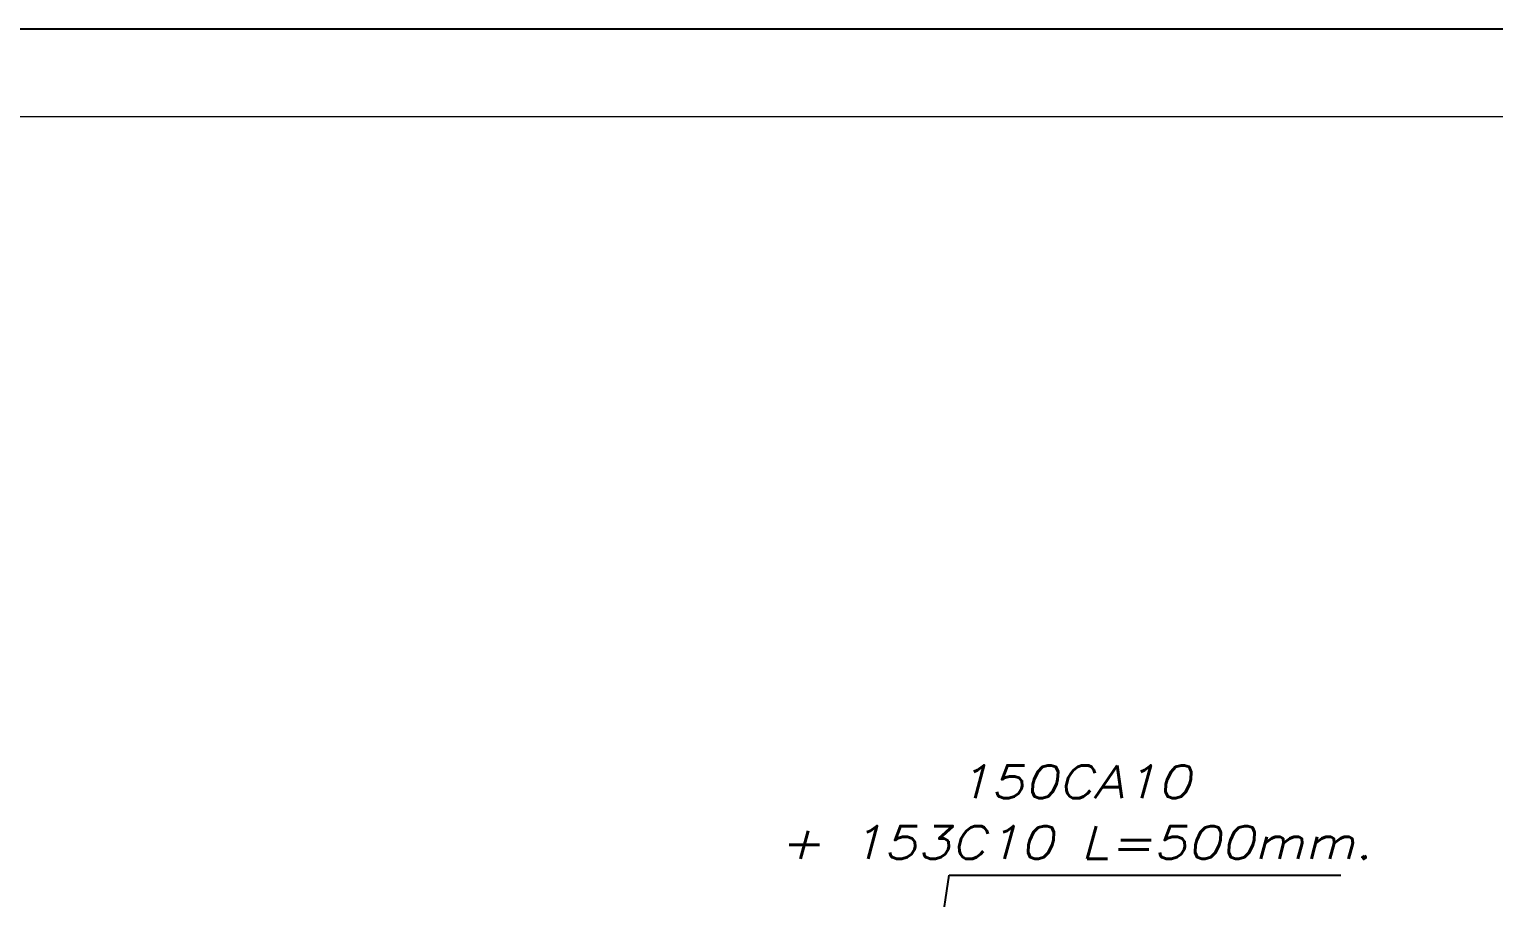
# Model space of a CAD drawing. Header units: millimetres. Extents: x 16 to 499, y 22 to 82.
# Drawn here: x 213.62 to 230.37, y 71.69 to 81.63 of the extents above; entities that cross this region are included whole.
import ezdxf

# ---------------------------------------------------------------- set-up
doc = ezdxf.new("R2010")
doc.units = ezdxf.units.MM
for name, color, linetype in [('08', 8, 'Continuous'), ('COTA', 3, 'Continuous'), ('TEXTO-DETALLES', 7, 'Continuous')]:
    doc.layers.add(name, color=color, linetype=linetype)
doc.layers.add('MUROS', color=7, linetype='Continuous', lineweight=18)
doc.styles.add('ROMANS', font='romans.shx', dxfattribs={"width": 0.9})
doc.dimstyles.new('50', dxfattribs={"dimscale": 50, "dimtxt": 2, "dimasz": 2, "dimexe": 1, "dimexo": 1, "dimgap": 0.5, "dimtad": 1, "dimdec": 0, "dimzin": 1, "dimdsep": 46, "dimtxsty": 'ROMANS', "dimcen": 0.5, "dimdle": 1, "dimclrd": 1, "dimclre": 1, "dimclrt": 7, "dimadec": 0, "dimazin": 0, "dimtfac": 1, "dimtdec": 0, "dimtmove": 2, "dimatfit": 3, "dimfxl": 1, "dimtolj": 1, "dimtzin": 1, "dimarcsym": 0})

# ---------------------------------------------------------------- blocks, each defined once
blk = doc.blocks.new('DETALLE CERCHA CON CANAL AA. LL.')
at = {"layer": 'TEXTO-DETALLES', "style": 'ROMANS', "oblique": 15, "width": 1.2}
for s, p in [('150CA10', (60334.1, 149053.5, -726.9)), ('+ 153C10 L=500mm.', (59791.6, 148868.5, -726.9))]:
    blk.add_text(s, height=100, dxfattribs=at).set_placement(p)
at = {"layer": 'COTA'}
blk.add_leader([(60158, 147806.7), (60311.9, 148818.4), (61506.4, 148818.4)], dimstyle='50', override={"dimgap": 0.5, "dimtad": 0}, dxfattribs=at)

msp = doc.modelspace()

# ---------------------------------------------------------------- linework, layer by layer
at = {"layer": '08', "linetype": 'Continuous'}
msp.add_lwpolyline([(138.329, 81.63), (138.329, 22.23), (255.731, 22.23), (255.731, 81.63), (138.329, 81.63)], dxfattribs=at)
at = {"layer": 'MUROS', "color": 4, "linetype": 'Continuous', "lineweight": 0}
msp.add_lwpolyline([(140.814, 80.63), (140.814, 23.23), (254.483, 23.23), (254.483, 80.63)], close=True, dxfattribs=at)

# ---------------------------------------------------------------- block references
at = {"xscale": 0.00375, "yscale": 0.00375, "zscale": 0.00375}
msp.add_blockref('DETALLE CERCHA CON CANAL AA. LL.', (-2.029, -486.118), dxfattribs=at)

doc.saveas('drawing.dxf')
